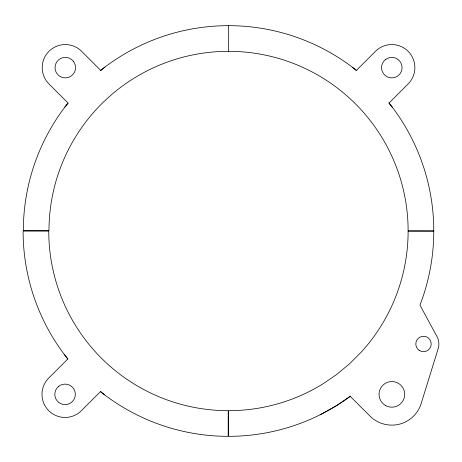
<?xml version="1.0" encoding="UTF-8"?>
<svg xmlns="http://www.w3.org/2000/svg" width="462" height="462" viewBox="0 0 462 462"><rect width="100%" height="100%" fill="white"/><g stroke="black" fill="none" stroke-linecap="round" stroke-linejoin="round"><path stroke-width="0.69" d="M67.868 103.228A205.22 205.22 0 0 0 23.325 230.757L48.978 230.775A179.568 179.568 0 0 1 228.661 51.317L228.678 25.664M64.853 107.109L68.157 103.141L48.972 83.957A23.088 23.088 0 0 1 48.972 51.311A23.088 23.088 0 0 1 81.618 51.311L100.808 70.495L104.978 67.036M320.137 414.761L336.694 405.526L350.179 396.281L371.332 417.359C378.927 424.151 389.928 426.761 399.769 424.099A30.781 30.781 0 0 0 421.535 402.333L438.374 347.967A15.39 15.39 0 0 0 436.838 336.29L419.958 305.128A205.22 205.22 0 0 0 433.772 230.983A205.22 205.22 0 0 0 388.952 102.882M352.327 67.192L356.294 70.495L375.473 51.311A23.088 23.088 0 0 1 408.125 51.311A23.088 23.088 0 0 1 408.125 83.957L388.94 103.147L392.394 107.317M104.545 394.808L100.577 391.505L81.393 410.689A23.088 23.088 0 0 1 48.741 410.689A23.088 23.088 0 0 1 48.741 378.043L67.931 358.853L64.472 354.683M100.658 391.793A205.22 205.22 0 0 0 228.193 436.336L228.211 410.683A179.568 179.568 0 0 1 48.753 231L23.1 230.983A205.22 205.22 0 0 0 67.914 359.118M228.661 51.317A179.568 179.568 0 0 1 408.119 231L433.772 231.017L408.119 231A179.568 179.568 0 0 1 361.33 352.004L349.607 363.738L336.856 374.341L323.175 383.726A179.568 179.568 0 0 1 228.661 410.683L228.678 436.336A205.22 205.22 0 0 0 350.641 396.067M100.543 70.478A205.22 205.22 0 0 1 356.208 70.207M58.582 386.417L56.745 388.369A10.262 10.262 0 0 0 71.558 402.315L73.394 400.363A10.262 10.262 0 0 0 58.582 386.417M385.314 59.685L383.477 61.637A10.262 10.262 0 0 0 398.29 75.583L400.127 73.631A10.262 10.262 0 0 0 385.314 59.685M73.244 61.146L71.292 59.309A10.262 10.262 0 0 0 57.346 74.122L59.298 75.959A10.262 10.262 0 0 0 73.244 61.146M419.178 350.346A7.698 7.698 0 0 0 431.185 344.554A7.698 7.698 0 0 0 420.16 337.052A7.698 7.698 0 0 0 419.178 350.346M385.47 405.474A12.826 12.826 0 0 0 404.706 394.363A12.826 12.826 0 0 0 385.47 383.258A12.826 12.826 0 0 0 385.47 405.474"/></g></svg>
